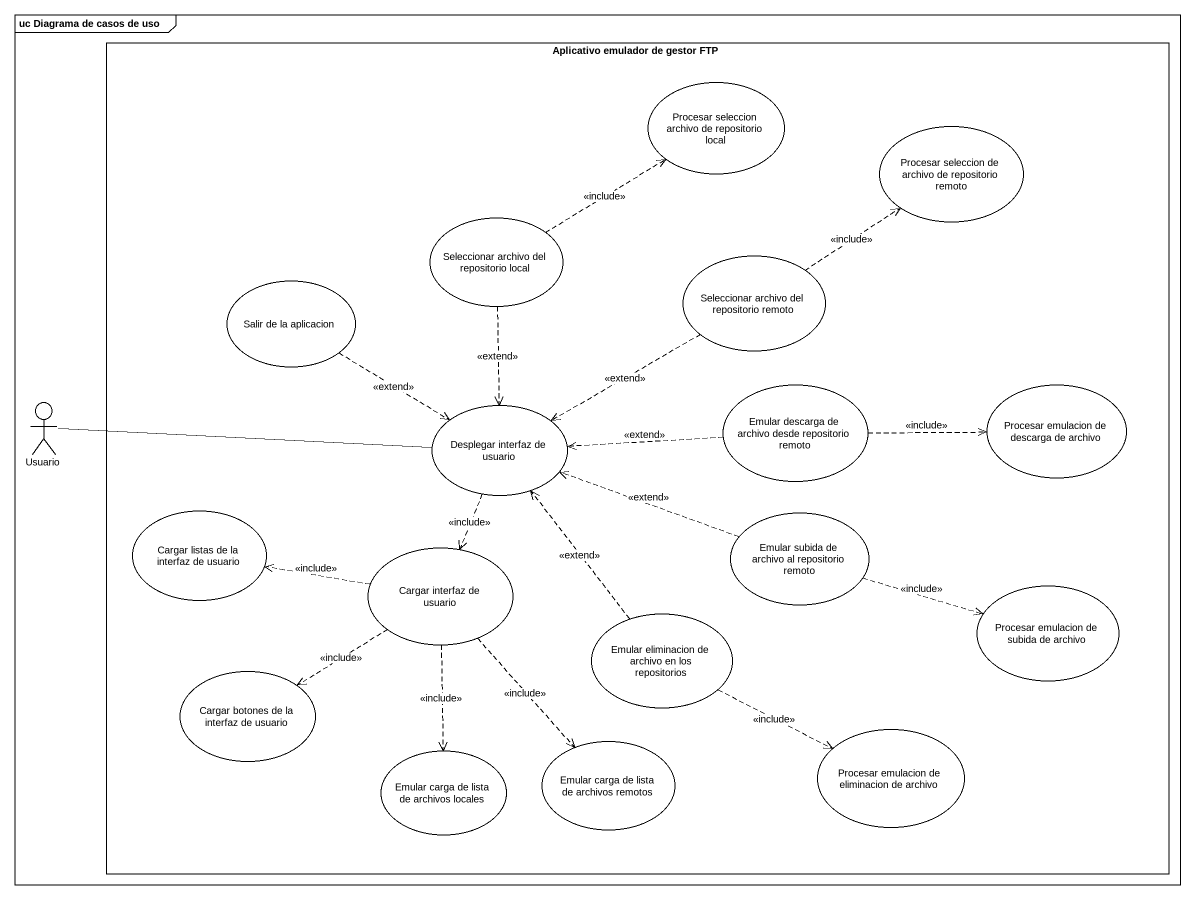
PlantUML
@startuml
mainframe uc Diagrama de casos de uso
rectangle "Aplicativo emulador de gestor FTP" as Aplicativo_emulador_de {
  usecase "Procesar seleccion archivo de repositorio local" as Procesar_seleccion_archivo
  usecase "Procesar seleccion de archivo de repositorio remoto" as Procesar_seleccion_de
  usecase "Seleccionar archivo del repositorio local" as Seleccionar_archivo_del
  usecase "Seleccionar archivo del repositorio remoto" as Seleccionar_archivo_del_2
  usecase "Salir de la aplicacion" as Salir_de_la_aplicacion
  usecase "Emular descarga de archivo desde repositorio remoto" as Emular_descarga_de_archivo
  usecase "Procesar emulacion de descarga de archivo" as Procesar_emulacion_de
  usecase "Desplegar interfaz de usuario" as Desplegar_interfaz_de
  usecase "Cargar listas de la interfaz de usuario" as Cargar_listas_de_la
  usecase "Emular subida de archivo al repositorio remoto" as Emular_subida_de_archivo_al
  usecase "Cargar interfaz de usuario" as Cargar_interfaz_de_usuario
  usecase "Procesar emulacion de subida de archivo" as Procesar_emulacion_de_2
  usecase "Emular eliminacion de archivo en los repositorios" as Emular_eliminacion_de
  usecase "Cargar botones de la interfaz de usuario" as Cargar_botones_de_la
  usecase "Procesar emulacion de eliminacion de archivo" as Procesar_emulacion_de_3
  usecase "Emular carga de lista de archivos locales" as Emular_carga_de_lista_de
  usecase "Emular carga de lista de archivos remotos" as Emular_carga_de_lista_de_2
}
actor Usuario
Seleccionar_archivo_del .up.> Procesar_seleccion_archivo : <<include>>
Seleccionar_archivo_del ..> Desplegar_interfaz_de : <<extend>>
Seleccionar_archivo_del_2 .up.> Procesar_seleccion_de : <<include>>
Seleccionar_archivo_del_2 .left.> Desplegar_interfaz_de : <<extend>>
Salir_de_la_aplicacion ..> Desplegar_interfaz_de : <<extend>>
Usuario -right- Desplegar_interfaz_de
Emular_descarga_de_archivo .right.> Procesar_emulacion_de : <<include>>
Emular_descarga_de_archivo .left.> Desplegar_interfaz_de : <<extend>>
Desplegar_interfaz_de ..> Cargar_interfaz_de_usuario : <<include>>
Emular_subida_de_archivo_al .left.> Desplegar_interfaz_de : <<extend>>
Emular_subida_de_archivo_al .right.> Procesar_emulacion_de_2 : <<include>>
Cargar_interfaz_de_usuario .left.> Cargar_listas_de_la : <<include>>
Cargar_interfaz_de_usuario ..> Cargar_botones_de_la : <<include>>
Cargar_interfaz_de_usuario ..> Emular_carga_de_lista_de : <<include>>
Cargar_interfaz_de_usuario ..> Emular_carga_de_lista_de_2 : <<include>>
Emular_eliminacion_de .up.> Desplegar_interfaz_de : <<extend>>
Emular_eliminacion_de .right.> Procesar_emulacion_de_3 : <<include>>
@enduml
